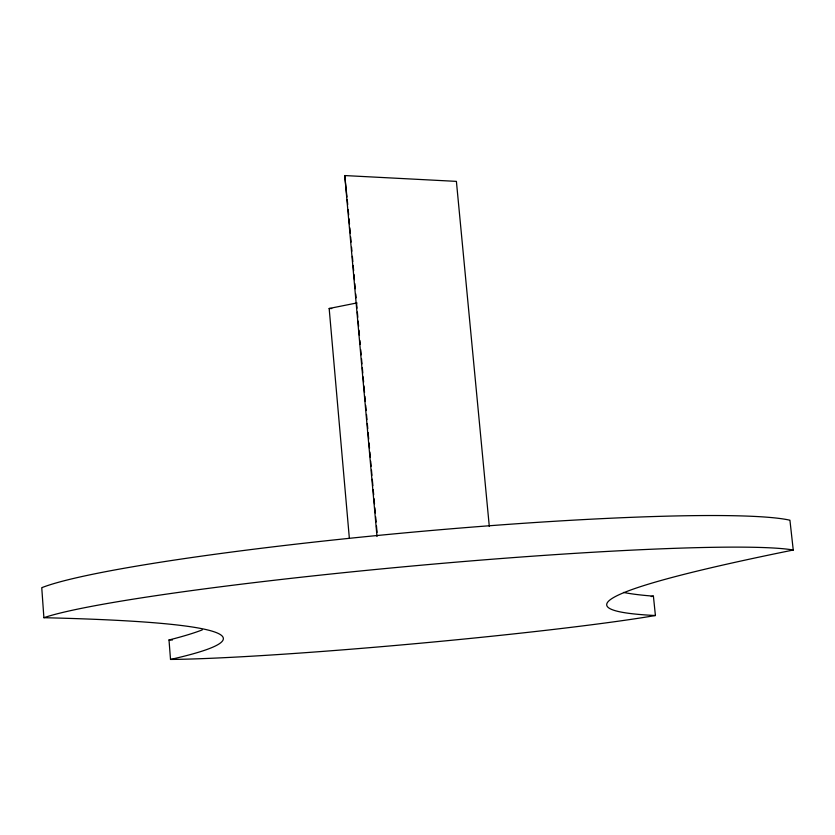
<?xml version="1.0" encoding="UTF-8"?>
<svg xmlns="http://www.w3.org/2000/svg" width="835" height="835" viewBox="0 0 835 835"><rect width="100%" height="100%" fill="white"/><g stroke="black" fill="none" stroke-linecap="round" stroke-linejoin="round"><path stroke-width="1.25" d="M349.364 538.398L329.167 308.491L356.962 302.928M329.167 308.491L331.745 308.543M377.002 536.487L344.751 175.559L456.401 181.372L489.3 526.394M793.25 550.025L789.931 520.215A386.355 28.693 -5.2 0 0 417.698 531.707A386.355 28.693 -5.2 0 0 41.75 587.694L43.89 617.702A1978.292 76.403 -3.5 0 1 170.517 659.441A277.919 12.348 -5.2 0 0 412.333 643.952A277.919 12.348 -5.2 0 0 655.412 615.52A1925.854 74.012 -6.9 0 1 793.25 550.025A386.939 23.944 -5.2 0 0 420.767 565.243A386.939 23.944 -5.2 0 0 43.89 617.702M623.495 592.422A1921.533 88.719 -7.2 0 0 653.408 596.148L655.412 615.52M344.751 175.559L346.953 196.997M347.214 199.513L347.725 204.565M348.205 209.71L348.665 214.887M349.02 218.78L349.479 223.968M349.823 227.851L350.293 233.038M350.637 236.921L351.097 242.108M351.566 247.285L351.911 251.178M352.37 256.355L352.84 261.543M353.184 265.436L353.643 270.613M353.998 274.506L354.457 279.683M354.802 283.576L355.272 288.753M355.731 293.941L356.075 297.824M356.545 303.011L357.004 308.198M357.349 312.081L357.818 317.269M358.163 321.151L358.622 326.339M358.977 330.222L359.436 335.409M359.906 340.596L360.25 344.479M360.71 349.667L361.179 354.844M361.524 358.737L361.983 363.914M362.338 367.807L362.797 372.984M363.142 376.877L363.611 382.054M363.956 385.947L364.53 392.429M364.885 396.312L365.344 401.499M365.688 405.382L366.158 410.57M366.502 414.452L366.962 419.64M367.317 423.522L367.776 428.71M368.12 432.603L368.705 439.074M369.049 442.967L369.508 448.144M369.863 452.038L370.322 457.215M370.667 461.108L371.137 466.295M371.481 470.178L371.94 475.365M372.295 479.248L372.869 485.73M373.224 489.613L373.683 494.8M374.028 498.683L374.498 503.87M374.842 507.764L375.301 512.94M375.656 516.834L376.115 522.011M376.46 525.904L377.044 532.375M202.268 629.882A1973.721 91.568 -3.1 0 1 169.004 639.975L170.517 659.441M653.408 596.148A277.617 14.821 -5.2 0 1 651.216 596.555M172.427 639.986A277.617 14.821 -5.2 0 1 169.004 639.975"/></g></svg>
